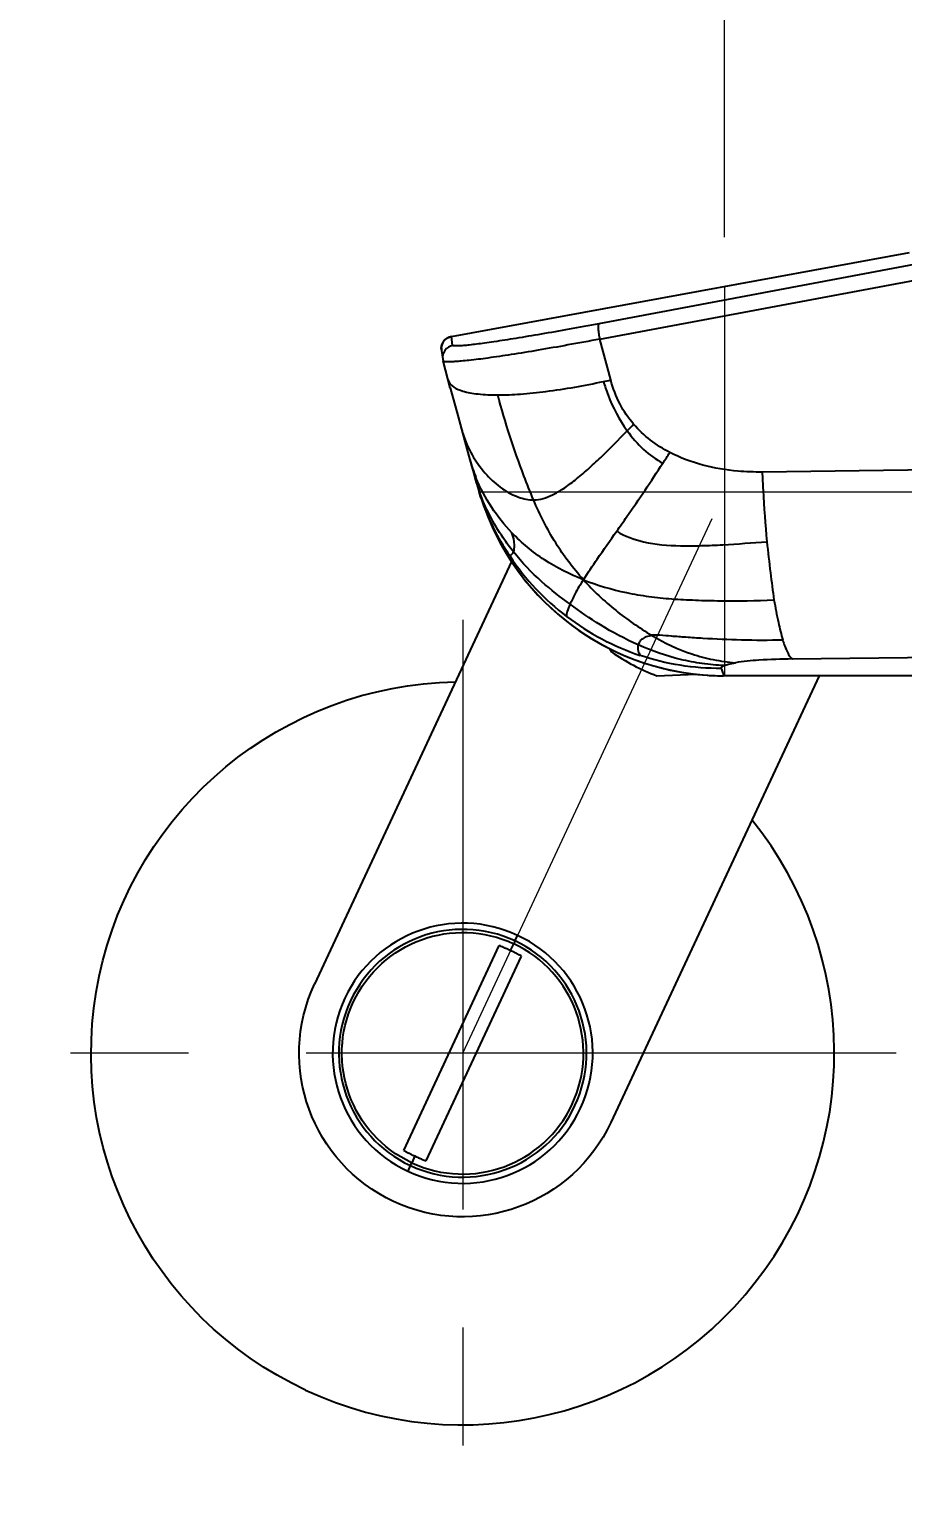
# Model space of a CAD drawing. Extents: x 0 to 1128, y 0 to 827.
# Drawn here: x 561.4 to 631.9, y 196.3 to 314 of the extents above; entities that cross this region are included whole.
import ezdxf

# ---------------------------------------------------------------- set-up
doc = ezdxf.new("R2010")
doc.units = 0
doc.header["$LTSCALE"] = 3
doc.header["$MEASUREMENT"] = 0
doc.header["$PDMODE"] = 3
doc.header["$PDSIZE"] = -10
doc.linetypes.add('CENTER', pattern=[50.8, 31.75, -6.35, 6.35, -6.35])
doc.linetypes.add('CENTER2', pattern=[28.575, 19.05, -3.175, 3.175, -3.175])
doc.layers.get('0').update_dxf_attribs({"linetype": 'CONTINUOUS'})
doc.layers.get('DEFPOINTS').update_dxf_attribs({"linetype": 'CONTINUOUS'})
doc.layers.add('1', color=7, linetype='CONTINUOUS')
doc.layers.add('Cneter', color=1, linetype='CENTER2', lineweight=13)
doc.styles.add('Daelim Dimension', font='')
doc.styles.get('Daelim Dimension').set_extended_font_data('나눔고딕')
doc.dimstyles.new('DEFAULT', dxfattribs={"dimscale": 2, "dimtxt": 2, "dimasz": 2, "dimexe": 0, "dimexo": 2, "dimgap": 1, "dimtad": 1, "dimdec": 1, "dimzin": 9, "dimdsep": 46, "dimtxsty": 'Daelim Dimension', "dimcen": 0.5, "dimclrd": 252, "dimclre": 252, "dimclrt": 3, "dimadec": 1, "dimazin": 0, "dimtfac": 1, "dimtdec": 1, "dimtix": 1, "dimtmove": 0, "dimatfit": 3, "dimfxl": 1, "dimtolj": 1, "dimtzin": 1, "dimlwd": 9, "dimlwe": 9, "dimarcsym": 0})

# ---------------------------------------------------------------- blocks, each defined once
blk = doc.blocks.new('*D6')
at = {"color": 5, "lineweight": 9, "ltscale": 0.5, "transparency": 16777216}
for p, q in [((617.5, 297.23), (617.5, 372.39)), ((621.5, 372.39), (723.5, 372.39)), ((727.5, 297.23), (727.5, 372.39))]:
    blk.add_line(p, q, dxfattribs=at)
at = {"color": 5, "ltscale": 0.5, "transparency": 16777216}
for points in [[(621.5, 373.06), (621.5, 371.73), (617.5, 372.39)], [(723.5, 373.06), (723.5, 371.73), (727.5, 372.39)]]:
    blk.add_solid(points, dxfattribs=at)
at = {"layer": 'DEFPOINTS', "color": 0, "ltscale": 0.5, "transparency": 16777216}
for p in [(727.5, 372.39), (617.5, 293.23), (727.5, 293.23)]:
    blk.add_point(p, dxfattribs=at)
at = {"color": 7, "ltscale": 0.5, "transparency": 16777216, "insert": (672.5, 379.8), "char_height": 10, "attachment_point": 5, "style": 'Daelim Dimension'}
blk.add_mtext('\\A1;110', dxfattribs=at)

msp = doc.modelspace()

# ---------------------------------------------------------------- linework, layer by layer
at = {"color": 7, "linetype": 'Continuous'}
for p, q in [((595.46, 289.2), (632.44, 295.97)), ((633.81, 295.19), (607.37, 290.23)), ((607.43, 288.99), (633.75, 293.92)), ((595.46, 289.2), (595.46, 289.2)), ((595.56, 288.48), (595.46, 289.2)), ((608.32, 285.7), (607.43, 288.99)), ((594.65, 288.07), (594.76, 287.36)), ((594.76, 287.36), (594.78, 287.24)), ((595.37, 285.05), (594.78, 287.24)), ((594.78, 287.24), (594.78, 287.24)), ((595.37, 285.05), (595.97, 282.82)), ((595.97, 282.82), (596.27, 281.72)), ((596.27, 281.72), (596.62, 280.43)), ((596.62, 280.43), (596.87, 279.55)), ((596.87, 279.55), (597.08, 278.77)), ((597.08, 278.77), (597.24, 278.21)), ((597.24, 278.21), (597.36, 277.78)), ((597.36, 277.79), (597.47, 277.42)), ((634.26, 278.44), (620.54, 278.26)), ((597.73, 276.55), (597.7, 276.67)), ((597.73, 276.55), (597.86, 276.16)), ((597.86, 276.16), (597.95, 275.87)), ((611.62, 265.08), (611.65, 265.06)), ((608.22, 264.01), (608.38, 263.75)), ((622.99, 263.17), (636.7, 263.35)), ((612.05, 261.82), (615.2, 261.95)), ((617.43, 261.82), (617.43, 261.82)), ((659.12, 261.82), (617.43, 261.82)), ((659.12, 261.82), (617.43, 261.82))]:
    msp.add_line(p, q, dxfattribs=at)
msp.add_lwpolyline([(597.47, 277.42), (597.53, 277.21), (597.59, 277.01), (597.65, 276.81), (597.7, 276.67)], dxfattribs=at)
for centre, radius, start, end in [((595.64, 288.22), 1, 100.3406, 185.534), ((595.65, 288.22), 1, 178.3803, 188.1177), ((592.81, 354.66), 70.69, 282.1856, 282.6737), ((535.28, 353), 103.11, 316.1639, 316.5801), ((609.78, 282.82), 13.32, 195.485, 202.0549), ((253.78, 513.78), 428.76, 326.7941, 326.933), ((613.21, 282.35), 16.49, 196.0695, 198.9923), ((613.33, 282.39), 16.62, 198.9904, 200.1052), ((617.45, 282.37), 20.55, 198.4169, 269.9257), ((617.5, 282.38), 20.6, 198.4328, 200.3007), ((617.45, 282.37), 20.55, 200.3006, 266.2638), ((617.14, 282.81), 20.4, 213.8141, 232.6224), ((617.18, 282.86), 20.46, 232.6235, 251.5061), ((617.5, 276.65), 15.8, 234.77, 249.8214), ((617.45, 282.35), 20.54, 266.2547, 269.9264), ((660.4, 275.63), 45.13, 197.0511, 197.8211)]:
    msp.add_arc(centre, radius, start, end, dxfattribs=at)
for points, knots in [([(607.37, 290.23), (606.56, 290.08), (605.01, 289.79), (602.77, 289.4), (600.75, 289.06), (599.23, 288.82), (598.17, 288.67), (597.51, 288.58), (596.94, 288.51), (596.46, 288.47), (596.09, 288.44), (595.81, 288.43), (595.67, 288.44), (595.56, 288.46), (595.56, 288.48)], [0, 0, 0, 0, 0.204833, 0.396811, 0.569773, 0.718541, 0.782355, 0.838537, 0.886736, 0.926606, 0.957853, 0.980386, 0.994234, 1, 1, 1, 1]), ([(607.37, 290.23), (607.35, 290.22), (607.33, 290.18), (607.3, 290.04), (607.31, 289.78), (607.35, 289.41), (607.4, 289.13), (607.43, 288.99)], [0, 0, 0, 0, 0.038389, 0.106568, 0.33438, 0.651596, 1, 1, 1, 1]), ([(594.64, 288.24), (594.65, 288.47), (594.82, 288.92), (595.25, 289.16), (595.46, 289.2)], [0, 0, 0, 0, 0.499974, 1, 1, 1, 1]), ([(595.56, 288.48), (595.32, 288.44), (594.85, 288.14), (594.72, 287.61), (594.76, 287.36)], [0, 0, 0, 0, 0.500038, 1, 1, 1, 1]), ([(607.43, 288.99), (606.58, 288.83), (604.92, 288.52), (602.54, 288.1), (600.38, 287.75), (598.52, 287.47), (597.18, 287.3), (596.29, 287.21), (595.78, 287.17), (595.38, 287.15), (595.07, 287.15), (594.89, 287.17), (594.79, 287.21), (594.78, 287.24)], [0, 0, 0, 0, 0.203584, 0.394403, 0.566612, 0.714898, 0.834973, 0.883341, 0.923505, 0.955235, 0.978388, 0.993006, 1, 1, 1, 1]), ([(595.2, 285.68), (595.33, 285.21), (596.11, 284.84), (596.97, 284.65), (597.92, 284.51), (598.68, 284.48), (599.21, 284.48)], [0, 0, 0, 0, 0.343167, 0.476621, 0.630807, 1, 1, 1, 1]), ([(599.21, 284.48), (599.82, 284.48), (601.11, 284.54), (603.97, 284.84), (606.2, 285.24), (607.73, 285.57)], [0, 0, 0, 0, 0.211576, 0.452754, 1, 1, 1, 1]), ([(607.73, 285.57), (607.84, 285.2), (608.32, 283.81), (609.01, 282.48), (609.65, 281.59)], [0, 0, 0, 0, 0.261331, 1, 1, 1, 1]), ([(610.17, 282.13), (609.74, 282.63), (608.98, 283.75), (608.5, 285.02), (608.32, 285.7)], [0, 0, 0, 0, 0.481216, 1, 1, 1, 1]), ([(602.09, 276.01), (601.82, 276.65), (600.71, 279.42), (599.78, 282.27), (599.21, 284.48)], [0, 0, 0, 0, 0.232503, 1, 1, 1, 1]), ([(596.27, 281.72), (596.33, 281.52), (596.57, 280.73), (596.93, 279.97), (597.25, 279.44)], [0, 0, 0, 0, 0.243383, 1, 1, 1, 1]), ([(602.09, 276.01), (602.62, 276.01), (603.47, 276.29), (604.54, 276.93), (605.49, 277.63), (606.49, 278.48), (607.91, 279.8), (608.95, 280.86), (609.65, 281.59)], [0, 0, 0, 0, 0.165597, 0.269753, 0.393152, 0.533267, 0.682809, 1, 1, 1, 1]), ([(609.65, 281.59), (610.04, 281.05), (610.9, 280.05), (611.97, 279.27), (612.53, 278.97)], [0, 0, 0, 0, 0.514293, 1, 1, 1, 1]), ([(613.1, 279.84), (612.55, 280.13), (611.49, 280.79), (610.57, 281.66), (610.16, 282.13)], [0, 0, 0, 0, 0.498379, 1, 1, 1, 1]), ([(597.25, 279.44), (597.56, 278.94), (598.25, 278.01), (599.48, 276.9), (600.78, 276.21), (601.68, 276.01), (602.09, 276.01)], [0, 0, 0, 0, 0.285445, 0.561414, 0.801074, 1, 1, 1, 1]), ([(608.81, 273.49), (609.08, 273.88), (610.35, 275.69), (611.58, 277.52), (612.53, 278.97)], [0, 0, 0, 0, 0.216338, 1, 1, 1, 1]), ([(620.54, 278.26), (619.89, 278.25), (617.35, 278.34), (614.78, 278.96), (613.1, 279.84)], [0, 0, 0, 0, 0.255355, 1, 1, 1, 1]), ([(600.35, 273.35), (599.75, 273.98), (598.62, 275.38), (597.78, 276.97), (597.44, 277.82)], [0, 0, 0, 0, 0.491408, 1, 1, 1, 1]), ([(620.54, 278.26), (620.57, 277.77), (620.66, 275.89), (620.8, 274.02), (620.93, 272.63)], [0, 0, 0, 0, 0.261328, 1, 1, 1, 1]), ([(600.47, 271.81), (600.18, 272.18), (599.07, 273.68), (598.2, 275.36), (597.72, 276.68)], [0, 0, 0, 0, 0.249646, 1, 1, 1, 1]), ([(600.2, 271.46), (599.93, 271.85), (598.94, 273.46), (598.17, 275.2), (597.73, 276.55)], [0, 0, 0, 0, 0.250337, 1, 1, 1, 1]), ([(606.11, 269.57), (605.28, 270.49), (603.75, 272.53), (602.59, 274.81), (602.09, 276.01)], [0, 0, 0, 0, 0.487014, 1, 1, 1, 1]), ([(606.11, 269.57), (605.02, 270), (602.94, 271.04), (601.13, 272.52), (600.35, 273.35)], [0, 0, 0, 0, 0.508795, 1, 1, 1, 1]), ([(600.47, 271.81), (600.54, 271.98), (600.58, 272.52), (600.46, 273.03), (600.35, 273.35)], [0, 0, 0, 0, 0.357664, 1, 1, 1, 1]), ([(606.11, 269.57), (606.47, 270.13), (607.37, 271.44), (608.28, 272.74), (608.81, 273.49)], [0, 0, 0, 0, 0.421648, 1, 1, 1, 1]), ([(608.81, 273.49), (609.46, 273.06), (611.18, 272.47), (613.51, 272.28), (615.66, 272.31), (617.98, 272.41), (619.75, 272.55), (620.93, 272.63)], [0, 0, 0, 0, 0.189232, 0.431976, 0.569343, 0.711575, 1, 1, 1, 1]), ([(620.93, 272.63), (621.02, 271.8), (621.2, 270.23), (621.4, 268.67), (621.5, 267.94)], [0, 0, 0, 0, 0.532547, 1, 1, 1, 1]), ([(600.2, 271.46), (600.2, 271.48), (600.23, 271.52), (600.35, 271.61), (600.43, 271.72), (600.47, 271.81)], [0, 0, 0, 0, 0.139111, 0.336011, 1, 1, 1, 1]), ([(605.04, 267.59), (604.26, 268.16), (602.61, 269.44), (601.16, 270.94), (600.47, 271.81)], [0, 0, 0, 0, 0.466042, 1, 1, 1, 1]), ([(606.11, 269.57), (605.87, 269.19), (605.48, 268.54), (605.16, 267.86), (605.04, 267.59)], [0, 0, 0, 0, 0.599446, 1, 1, 1, 1]), ([(606.11, 269.57), (607.24, 269.12), (609, 268.61), (611.4, 268.19), (613.27, 268.01), (615.2, 267.91), (617.95, 267.84), (620.06, 267.87), (621.5, 267.94)], [0, 0, 0, 0, 0.232948, 0.350913, 0.470117, 0.593151, 0.72283, 1, 1, 1, 1]), ([(606.11, 269.57), (606.91, 268.68), (608.65, 267.04), (610.61, 265.69), (611.62, 265.08)], [0, 0, 0, 0, 0.504871, 1, 1, 1, 1]), ([(605.04, 267.59), (604.95, 267.39), (604.84, 267.13), (604.76, 266.79), (604.75, 266.66), (604.76, 266.6)], [0, 0, 0, 0, 0.613713, 0.832481, 1, 1, 1, 1]), ([(610.54, 264.3), (609.49, 264.78), (607.59, 265.78), (605.83, 267), (605.04, 267.59)], [0, 0, 0, 0, 0.538032, 1, 1, 1, 1]), ([(621.5, 267.94), (621.61, 267.33), (621.82, 266.24), (622.08, 265.16), (622.21, 264.69)], [0, 0, 0, 0, 0.558995, 1, 1, 1, 1]), ([(611.65, 265.06), (611.5, 265.04), (611.21, 264.99), (610.86, 264.81), (610.64, 264.57), (610.56, 264.39), (610.54, 264.3)], [0, 0, 0, 0, 0.332388, 0.595168, 0.808877, 1, 1, 1, 1]), ([(622.21, 264.69), (621.1, 264.66), (618.94, 264.67), (616.34, 264.79), (614.46, 264.91), (613.3, 265), (612.38, 265.08), (611.84, 265.1), (611.62, 265.08)], [0, 0, 0, 0, 0.315002, 0.608807, 0.738156, 0.847952, 0.935921, 1, 1, 1, 1]), ([(611.65, 265.06), (612.67, 264.45), (614.29, 263.69), (616.6, 263.08), (617.79, 262.91), (618.39, 262.87)], [0, 0, 0, 0, 0.496485, 0.746801, 1, 1, 1, 1]), ([(610.54, 264.3), (610.5, 264.15), (610.51, 263.84), (610.63, 263.57), (610.69, 263.46)], [0, 0, 0, 0, 0.554617, 1, 1, 1, 1]), ([(617.47, 262.63), (616.88, 262.66), (615.7, 262.77), (613.35, 263.22), (611.64, 263.81), (610.54, 264.3)], [0, 0, 0, 0, 0.245867, 0.494928, 1, 1, 1, 1]), ([(622.21, 264.69), (622.31, 264.36), (622.48, 263.9), (622.76, 263.4), (622.91, 263.23), (622.99, 263.17)], [0, 0, 0, 0, 0.613474, 0.833297, 1, 1, 1, 1]), ([(617.25, 262.4), (616.14, 262.4), (613.91, 262.57), (611.74, 263.1), (610.69, 263.46)], [0, 0, 0, 0, 0.500092, 1, 1, 1, 1]), ([(617.25, 262.4), (617.24, 262.42), (617.24, 262.48), (617.33, 262.57), (617.42, 262.61), (617.47, 262.63)], [0, 0, 0, 0, 0.164963, 0.483832, 1, 1, 1, 1]), ([(617.47, 262.63), (617.59, 262.68), (617.89, 262.77), (618.2, 262.83), (618.39, 262.87)], [0, 0, 0, 0, 0.402371, 1, 1, 1, 1]), ([(622.99, 263.17), (622.09, 263.16), (620.55, 263.11), (619.01, 262.97), (618.39, 262.87)], [0, 0, 0, 0, 0.585556, 1, 1, 1, 1])]:
    msp.add_open_spline(points, degree=3, knots=knots, dxfattribs=at)
at = {"layer": '1', "color": 7, "linetype": 'Continuous'}
for p, q in [((600.31, 271.03), (584.4, 236.92)), ((625.14, 261.82), (608.33, 225.76)), ((600.23, 239.63), (600.49, 240.17)), ((600.59, 240.4), (600.49, 240.17)), ((600.59, 240.4), (600.8, 240.85)), ((591.61, 223.5), (599.32, 240.03)), ((593.42, 222.65), (601.13, 239.18)), ((592.14, 222.28), (592.25, 222.5)), ((592.5, 223.05), (592.25, 222.5)), ((592.14, 222.28), (591.93, 221.82))]:
    msp.add_line(p, q, dxfattribs=at)
at = {"layer": '1', "color": 7, "linetype": 'Continuous', "extrusion": (0, 0, -1)}
for radius, start, end in [(30, 294.9998, 88.8944), (9.75, 294.9998, 114.9998), (13.2, 204.9998, 24.9998)]:
    msp.add_arc((-596.37, 231.34), radius, start, end, dxfattribs=at)
at = {"layer": '1', "color": 7, "linetype": 'Continuous'}
for radius, start, end in [(30, 245.0002, 38.8942), (10.5, 65.0002, 245.0002), (10, 65.0002, 245.0002), (10.5, 245.0002, 65.0002), (10, 245.0002, 65.0002), (9.75, 245.0002, 65.0002)]:
    msp.add_arc((596.37, 231.34), radius, start, end, dxfattribs=at)
for points in [[(600.23, 239.63), (600.13, 239.68), (599.93, 239.77), (599.62, 239.9), (599.42, 239.99), (599.32, 240.03)], [(601.13, 239.18), (601.03, 239.23), (600.83, 239.34), (600.54, 239.49), (600.34, 239.58), (600.23, 239.63)], [(591.61, 223.5), (591.7, 223.44), (591.9, 223.34), (592.2, 223.19), (592.4, 223.09), (592.5, 223.05)], [(592.5, 223.05), (592.6, 223), (592.8, 222.91), (593.11, 222.77), (593.32, 222.69), (593.42, 222.65)]]:
    msp.add_open_spline(points, degree=3, dxfattribs=at)
at = {"layer": 'Cneter'}
for p, q in [((617.5, 293.23), (617.5, 261.82)), ((597.7, 276.65), (634.48, 276.65))]:
    msp.add_line(p, q, dxfattribs=at)
at = {"layer": 'Cneter', "linetype": 'CENTER', "ltscale": 0.5}
for p, q in [((596.37, 231.34), (617.5, 276.65)), ((596.37, 266.34), (596.37, 196.34)), ((631.37, 231.34), (561.37, 231.34))]:
    msp.add_line(p, q, dxfattribs=at)

# ---------------------------------------------------------------- dimensions: what is measured, and where the dimension line sits
at = {"color": 5, "ltscale": 0.5}
dim = msp.add_linear_dim(base=(727.5, 372.39), p1=(617.5, 293.23), p2=(727.5, 293.23), dimstyle='DEFAULT', override={"dimtxt": 5, "dimclrd": 5, "dimclre": 5, "dimclrt": 7}, dxfattribs=at)
dim.commit()
dim.dimension.update_dxf_attribs({"geometry": '*D6', "text_midpoint": (672.5, 379.8)})

doc.saveas('drawing.dxf')
